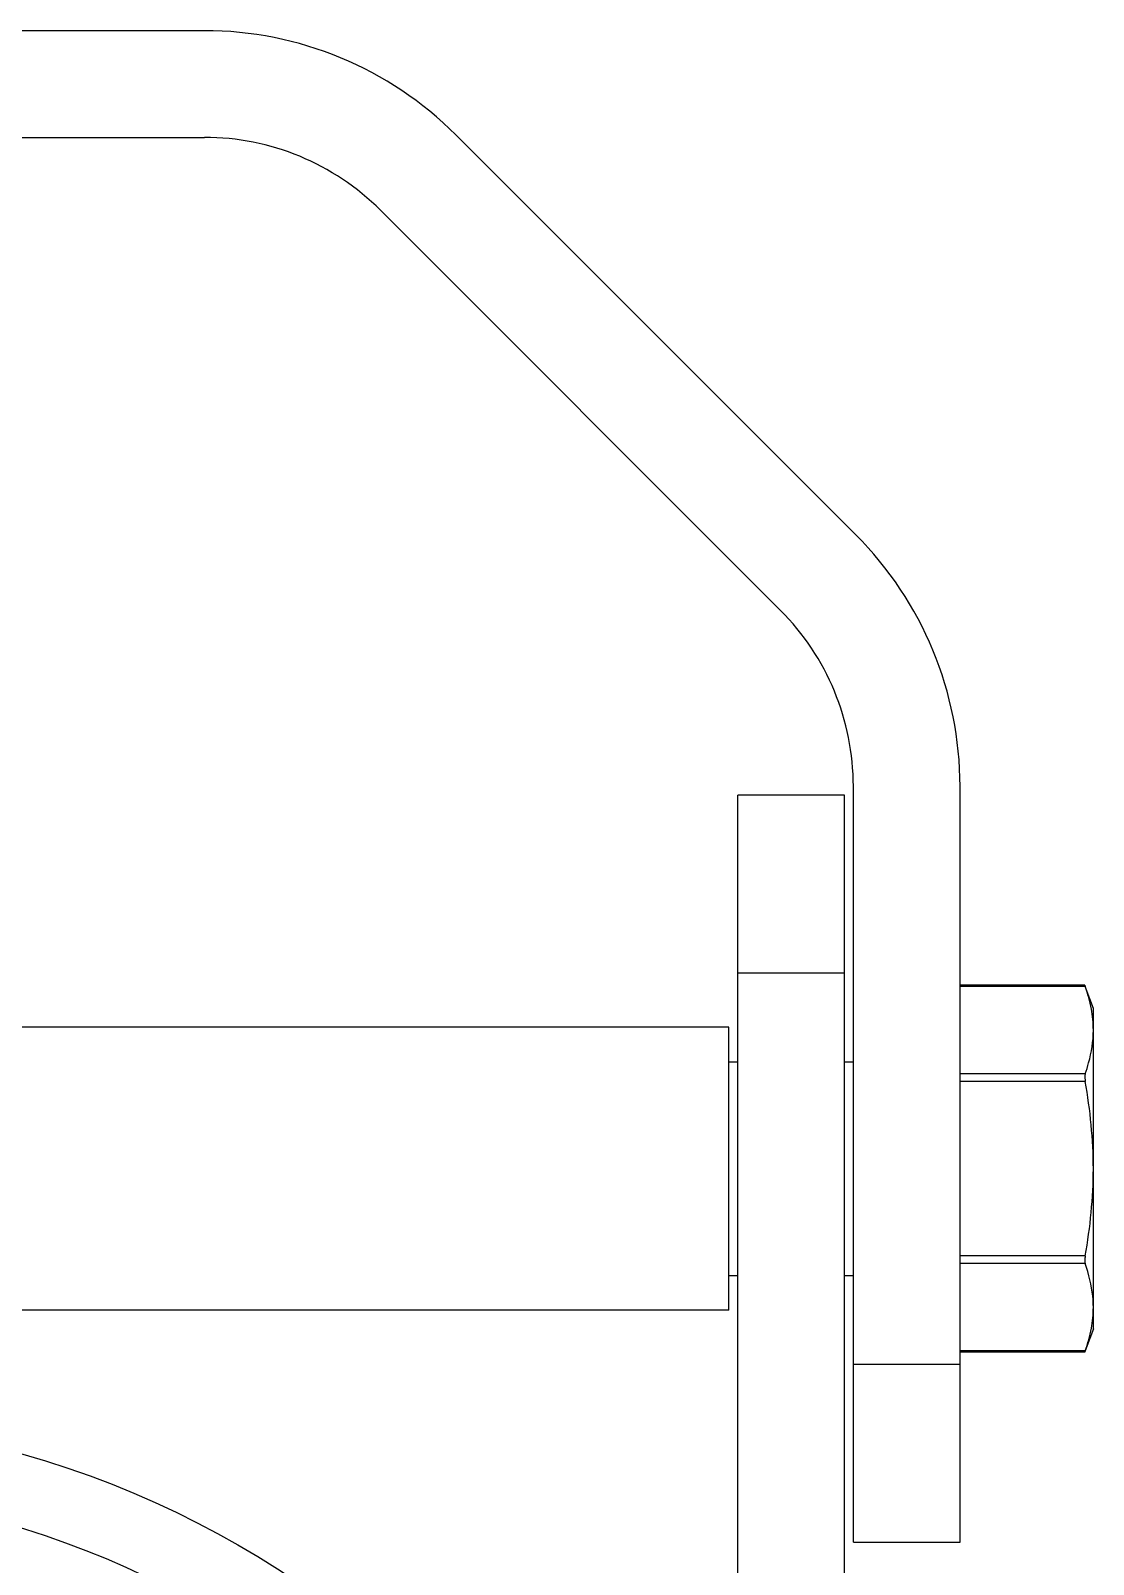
# Model space of a CAD drawing. Extents: x 1169373 to 1354985, y 649019 to 904199.
# Drawn here: x 1279352 to 1279864, y 804215 to 804955 of the extents above; entities that cross this region are included whole.
import ezdxf

# ---------------------------------------------------------------- set-up
doc = ezdxf.new("R2010")
doc.units = 0
doc.header["$LTSCALE"] = 1000
doc.header["$MEASUREMENT"] = 0

# ---------------------------------------------------------------- blocks, each defined once
blk = doc.blocks.new('gfhhrryyfd')
at = {"linetype": 'Continuous'}
for p, q in [((3693542.909543476, -1744676.1450608), (3693114.279143908, -1744676.1450608)), ((3693114.279143908, -1744727.580708794), (3693542.909543476, -1744727.580708794)), ((3693857.028208149, -1744919.245915765), (3693664.144528343, -1744726.362235804)), ((3693627.774032884, -1744762.732731292), (3693820.65771269, -1744955.616411254)), ((3693855.80973516, -1745404.816740654), (3693855.80973516, -1745040.480900727)), ((3693907.245383108, -1745404.816740654), (3693907.245383108, -1745040.480900727)), ((3693851.523431164, -1745044.76720473), (3693800.087783216, -1745044.76720473)), ((3693800.087783216, -1745807.729316573), (3693800.087783216, -1745044.76720473)), ((3693851.523431164, -1745807.729316573), (3693851.523431164, -1745044.76720473)), ((3693851.523431164, -1745130.493284713), (3693800.087783216, -1745130.493284713)), ((3693967.45941479, -1745136.365910589), (3693907.245383108, -1745136.365910589)), ((3693967.636554618, -1745136.940166439), (3693907.245383108, -1745136.940166439)), ((3693967.437033135, -1745136.365877823), (3693967.636554618, -1745136.940166439)), ((3693971.539943043, -1745147.638500705), (3693967.644954984, -1745136.937108955)), ((3693971.539943043, -1745301.941978002), (3693971.539943043, -1745147.641967383)), ((3693795.80147922, -1745156.639739106), (3692861.387208164, -1745156.639739106)), ((3693795.80147922, -1745292.944206278), (3693795.80147922, -1745156.639739106)), ((3693795.80147922, -1745173.356324704), (3693800.087783216, -1745173.356324704)), ((3693795.80147922, -1745173.356324704), (3693800.087783216, -1745173.356324704)), ((3693851.523431164, -1745173.356324704), (3693855.80973516, -1745173.356324704)), ((3693851.523431164, -1745173.356324704), (3693855.80973516, -1745173.356324704)), ((3693967.636554618, -1745179.010045487), (3693907.245383108, -1745179.010045487)), ((3693967.636554618, -1745182.722093643), (3693907.245383108, -1745182.722093643)), ((3693967.636554618, -1745266.861851741), (3693907.245383108, -1745266.861851741)), ((3693967.636554618, -1745270.573899898), (3693907.245383108, -1745270.573899898)), ((3693795.80147922, -1745276.22762068), (3693800.087783216, -1745276.22762068)), ((3693795.80147922, -1745276.22762068), (3693800.087783216, -1745276.22762068)), ((3693851.523431164, -1745276.22762068), (3693855.80973516, -1745276.22762068)), ((3693851.523431164, -1745276.22762068), (3693855.80973516, -1745276.22762068)), ((3693795.80147922, -1745292.944206278), (3692861.387208164, -1745292.944206278)), ((3693971.539943043, -1745301.945444678), (3693967.644954984, -1745312.646836425)), ((3693967.636554618, -1745312.643778949), (3693907.245383108, -1745312.643778949)), ((3693967.45941479, -1745313.218034791), (3693907.245383108, -1745313.218034791)), ((3693967.636554618, -1745312.643778949), (3693967.437033123, -1745313.218067572)), ((3693855.80973516, -1745319.090660671), (3693907.245383108, -1745319.090660671)), ((3693855.80973516, -1745404.816740654), (3693907.245383108, -1745404.816740654))]:
    blk.add_line(p, q, dxfattribs=at)
for radius in [462.920831532944, 428.6303995675407]:
    blk.add_circle((3693328.594343692, -1745807.729316573), radius, dxfattribs=at)
for centre, radius, start, end in [((3693542.909543476, -1744847.597220766), 171.4521598270163, 45.00000000006886, 90), ((3693542.909543476, -1744847.597220766), 120.0165118789115, 45.00000000006886, 90), ((3693735.793223281, -1745040.480900727), 171.4521598270163, 0, 45.00000000006886), ((3693735.793223281, -1745040.480900727), 120.0165118789115, 0, 45.00000000006886)]:
    blk.add_arc(centre, radius, start, end, dxfattribs=at)
for points in [[(3693970.585658883, -1745147.833697758), (3693969.900920097, -1745144.134652304), (3693968.874508438, -1745140.492528308), (3693967.636554618, -1745136.940166439)], [(3693971.539943043, -1745157.975105963), (3693971.539943043, -1745154.579703539), (3693971.2036899, -1745151.172379427), (3693970.585658883, -1745147.833697758)], [(3693971.539943043, -1745224.79197269), (3693971.539943043, -1745210.708447389), (3693970.05409614, -1745196.596573019), (3693967.636554618, -1745182.722093643)], [(3693967.636554618, -1745266.861851741), (3693970.05409614, -1745252.987372365), (3693971.539943043, -1745238.875497995), (3693971.539943043, -1745224.79197269)], [(3693970.585641351, -1745301.750340255), (3693971.203682359, -1745298.411628623), (3693971.539943043, -1745295.004273138), (3693971.539943043, -1745291.608839417)], [(3693967.636554618, -1745312.643778949), (3693968.874498122, -1745309.091446657), (3693969.900903506, -1745305.449354029), (3693970.585641351, -1745301.750340255)]]:
    blk.add_open_spline(points, degree=3, dxfattribs=at)
for points, knots in [([(3693967.636554618, -1745179.010045487), (3693968.237023072, -1745177.286975355), (3693970.395545057, -1745170.475797005), (3693971.539943043, -1745163.299379682), (3693971.539943043, -1745157.975105963)], [0, 0, 0, 0, 0.2552395178, 1, 1, 1, 1]), ([(3693967.636554618, -1745179.010045487), (3693967.560428386, -1745179.228493021), (3693967.333125265, -1745180.461043933), (3693967.462739395, -1745181.72455307), (3693967.636554618, -1745182.722093643)], [0, 0, 0, 0, 0.1859728284, 1, 1, 1, 1]), ([(3693967.636554618, -1745266.861851741), (3693967.572784584, -1745267.227833506), (3693967.418631531, -1745268.450890694), (3693967.350071594, -1745269.751824482), (3693967.636554618, -1745270.573899898)], [0, 0, 0, 0, 0.2990968149, 1, 1, 1, 1]), ([(3693971.539943043, -1745291.608839417), (3693971.539943043, -1745289.844680377), (3693971.182117721, -1745282.690012346), (3693969.409662682, -1745275.661909966), (3693967.636554618, -1745270.573899898)], [0, 0, 0, 0, 0.2466571602, 1, 1, 1, 1])]:
    blk.add_open_spline(points, degree=3, knots=knots, dxfattribs=at)

msp = doc.modelspace()

# ---------------------------------------------------------------- block references
at = {"lineweight": -3, "xscale": 0.9999959487468004, "yscale": 0.999995949678123, "zscale": 0.9999959495959999}
msp.add_blockref('gfhhrryyfd', (-2414092.330657017, 2549623.711757218), dxfattribs=at)

doc.saveas('drawing.dxf')
